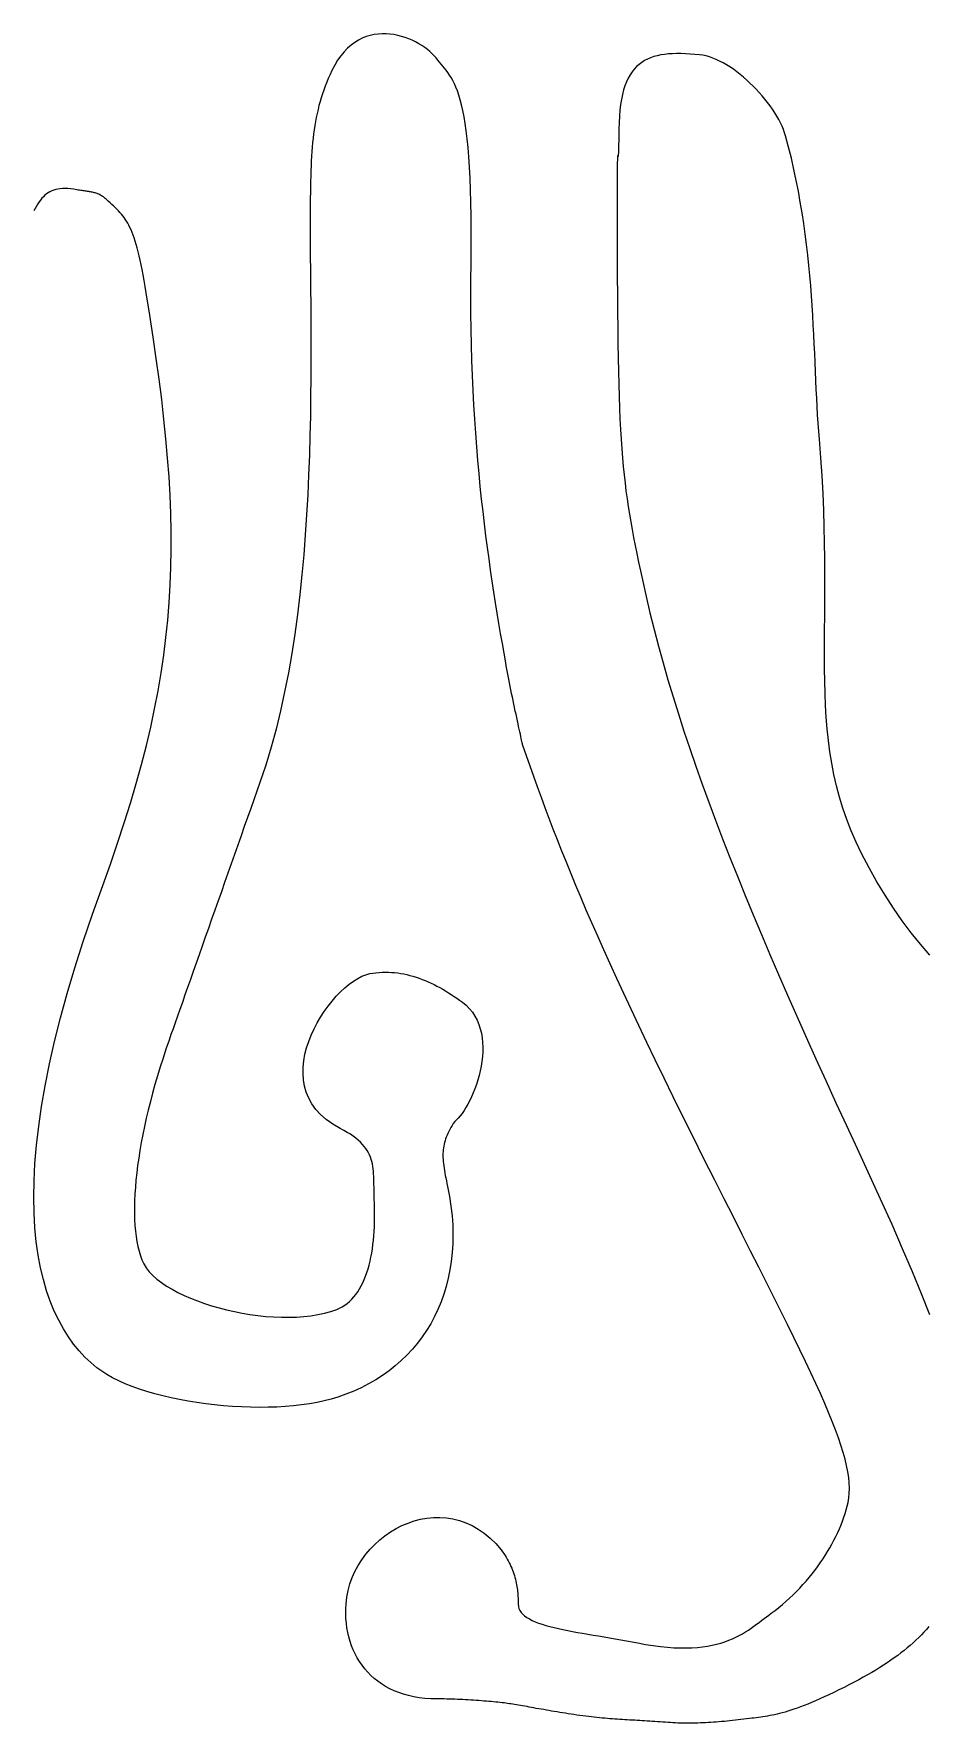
# Model space of a CAD drawing. Extents: x 3.9 to 78.6, y 0.5 to 97.3.
# Drawn here: x 30.12 to 48.64, y 0.47 to 35.46 of the extents above; entities that cross this region are included whole.
import ezdxf

# ---------------------------------------------------------------- set-up
doc = ezdxf.new("R2010")
doc.units = 0
doc.layers.add('LAYER_1', color=7, linetype='CONTINUOUS')

msp = doc.modelspace()

# ---------------------------------------------------------------- linework, layer by layer
at = {"layer": 'LAYER_1', "color": 7}
for p, q in [((36.932, 35.365), (36.852, 35.326)), ((37.012, 35.397), (36.932, 35.365)), ((37.094, 35.422), (37.012, 35.397)), ((37.176, 35.44), (37.094, 35.422)), ((37.258, 35.451), (37.176, 35.44)), ((37.341, 35.456), (37.258, 35.451)), ((37.423, 35.456), (37.341, 35.456)), ((37.505, 35.45), (37.423, 35.456)), ((37.586, 35.439), (37.505, 35.45)), ((37.666, 35.423), (37.586, 35.439)), ((37.744, 35.403), (37.666, 35.423)), ((37.821, 35.379), (37.744, 35.403)), ((37.895, 35.352), (37.821, 35.379)), ((37.968, 35.321), (37.895, 35.352)), ((36.486, 35.003), (36.421, 34.91)), ((36.554, 35.085), (36.486, 35.003)), ((36.625, 35.158), (36.554, 35.085)), ((36.699, 35.223), (36.625, 35.158)), ((36.775, 35.278), (36.699, 35.223)), ((36.852, 35.326), (36.775, 35.278)), ((38.037, 35.287), (37.968, 35.321)), ((38.104, 35.251), (38.037, 35.287)), ((38.167, 35.212), (38.104, 35.251)), ((38.226, 35.172), (38.167, 35.212)), ((38.282, 35.13), (38.226, 35.172)), ((38.333, 35.087), (38.282, 35.13)), ((38.38, 35.043), (38.333, 35.087)), ((38.422, 34.999), (38.38, 35.043)), ((38.459, 34.955), (38.422, 34.999)), ((43.045, 35.002), (42.975, 34.983)), ((43.12, 35.017), (43.045, 35.002)), ((43.197, 35.029), (43.12, 35.017)), ((43.277, 35.038), (43.197, 35.029)), ((43.36, 35.043), (43.277, 35.038)), ((43.446, 35.045), (43.36, 35.043)), ((43.536, 35.045), (43.446, 35.045)), ((43.628, 35.042), (43.536, 35.045)), ((43.723, 35.037), (43.628, 35.042)), ((43.821, 35.03), (43.723, 35.037)), ((43.922, 35.021), (43.821, 35.03)), ((43.988, 35.012), (43.922, 35.021)), ((44.056, 34.997), (43.988, 35.012)), ((44.125, 34.978), (44.056, 34.997)), ((36.301, 34.696), (36.263, 34.614)), ((36.359, 34.808), (36.301, 34.696)), ((36.421, 34.91), (36.359, 34.808)), ((38.494, 34.912), (38.459, 34.955)), ((38.529, 34.87), (38.494, 34.912)), ((38.564, 34.828), (38.529, 34.87)), ((38.599, 34.787), (38.564, 34.828)), ((38.634, 34.744), (38.599, 34.787)), ((38.669, 34.7), (38.634, 34.744)), ((38.704, 34.653), (38.669, 34.7)), ((38.739, 34.602), (38.704, 34.653)), ((42.522, 34.668), (42.48, 34.605)), ((42.567, 34.725), (42.522, 34.668)), ((42.616, 34.776), (42.567, 34.725)), ((42.667, 34.823), (42.616, 34.776)), ((42.722, 34.864), (42.667, 34.823)), ((42.781, 34.9), (42.722, 34.864)), ((42.842, 34.932), (42.781, 34.9)), ((42.907, 34.96), (42.842, 34.932)), ((42.975, 34.983), (42.907, 34.96)), ((44.195, 34.954), (44.125, 34.978)), ((44.265, 34.925), (44.195, 34.954)), ((44.336, 34.892), (44.265, 34.925)), ((44.407, 34.855), (44.336, 34.892)), ((44.479, 34.814), (44.407, 34.855)), ((44.55, 34.769), (44.479, 34.814)), ((44.621, 34.721), (44.55, 34.769)), ((44.692, 34.669), (44.621, 34.721)), ((44.762, 34.615), (44.692, 34.669)), ((36.133, 34.292), (36.106, 34.212)), ((36.162, 34.372), (36.133, 34.292)), ((36.194, 34.453), (36.162, 34.372)), ((36.227, 34.533), (36.194, 34.453)), ((36.263, 34.614), (36.227, 34.533)), ((38.773, 34.548), (38.739, 34.602)), ((38.806, 34.488), (38.773, 34.548)), ((38.839, 34.423), (38.806, 34.488)), ((38.871, 34.351), (38.839, 34.423)), ((38.902, 34.272), (38.871, 34.351)), ((42.347, 34.293), (42.322, 34.198)), ((42.375, 34.38), (42.347, 34.293)), ((42.407, 34.462), (42.375, 34.38)), ((42.442, 34.536), (42.407, 34.462)), ((42.48, 34.605), (42.442, 34.536)), ((44.831, 34.558), (44.762, 34.615)), ((44.899, 34.499), (44.831, 34.558)), ((44.966, 34.437), (44.899, 34.499)), ((45.031, 34.374), (44.966, 34.437)), ((45.095, 34.308), (45.031, 34.374)), ((45.157, 34.242), (45.095, 34.308)), ((36.034, 33.971), (36.014, 33.89)), ((36.056, 34.052), (36.034, 33.971)), ((36.08, 34.132), (36.056, 34.052)), ((36.106, 34.212), (36.08, 34.132)), ((38.932, 34.184), (38.902, 34.272)), ((38.961, 34.088), (38.932, 34.184)), ((38.989, 33.983), (38.961, 34.088)), ((39.016, 33.867), (38.989, 33.983)), ((42.283, 33.989), (42.269, 33.873)), ((42.301, 34.097), (42.283, 33.989)), ((42.322, 34.198), (42.301, 34.097)), ((45.217, 34.174), (45.157, 34.242)), ((45.274, 34.104), (45.217, 34.174)), ((45.33, 34.034), (45.274, 34.104)), ((45.382, 33.964), (45.33, 34.034)), ((45.432, 33.893), (45.382, 33.964)), ((35.962, 33.641), (35.947, 33.556)), ((35.978, 33.725), (35.962, 33.641)), ((35.995, 33.808), (35.978, 33.725)), ((36.014, 33.89), (35.995, 33.808)), ((39.041, 33.739), (39.016, 33.867)), ((39.064, 33.6), (39.041, 33.739)), ((39.086, 33.448), (39.064, 33.6)), ((42.252, 33.618), (42.248, 33.479)), ((42.259, 33.749), (42.252, 33.618)), ((42.269, 33.873), (42.259, 33.749)), ((45.478, 33.822), (45.432, 33.893)), ((45.522, 33.751), (45.478, 33.822)), ((45.562, 33.68), (45.522, 33.751)), ((45.598, 33.61), (45.562, 33.68)), ((45.631, 33.541), (45.598, 33.61)), ((35.912, 33.294), (35.902, 33.203)), ((35.922, 33.383), (35.912, 33.294)), ((35.934, 33.47), (35.922, 33.383)), ((35.947, 33.556), (35.934, 33.47)), ((39.106, 33.282), (39.086, 33.448)), ((39.125, 33.102), (39.106, 33.282)), ((42.245, 33.245), (42.243, 33.157)), ((42.247, 33.352), (42.245, 33.245)), ((42.248, 33.479), (42.247, 33.352)), ((45.66, 33.473), (45.631, 33.541)), ((45.684, 33.406), (45.66, 33.473)), ((45.704, 33.341), (45.684, 33.406)), ((45.766, 33.109), (45.704, 33.341)), ((35.88, 32.919), (35.875, 32.82)), ((35.887, 33.016), (35.88, 32.919)), ((35.894, 33.11), (35.887, 33.016)), ((35.902, 33.203), (35.894, 33.11)), ((39.141, 32.907), (39.125, 33.102)), ((39.155, 32.696), (39.141, 32.907)), ((42.22, 32.899), (42.218, 32.874)), ((42.221, 32.915), (42.22, 32.899)), ((42.222, 32.923), (42.221, 32.915)), ((42.224, 32.926), (42.222, 32.923)), ((42.225, 32.925), (42.224, 32.926)), ((42.227, 32.922), (42.225, 32.925)), ((42.228, 32.919), (42.227, 32.922)), ((42.23, 32.917), (42.228, 32.919)), ((42.232, 32.918), (42.23, 32.917)), ((42.233, 32.924), (42.232, 32.918)), ((42.235, 32.936), (42.233, 32.924)), ((42.237, 32.957), (42.235, 32.936)), ((42.238, 32.988), (42.237, 32.957)), ((42.24, 33.03), (42.238, 32.988)), ((42.242, 33.086), (42.24, 33.03)), ((42.243, 33.157), (42.242, 33.086)), ((45.823, 32.878), (45.766, 33.109)), ((35.866, 32.615), (35.862, 32.509)), ((35.87, 32.719), (35.866, 32.615)), ((35.875, 32.82), (35.87, 32.719)), ((39.167, 32.468), (39.155, 32.696)), ((42.214, 32.555), (42.213, 32.439)), ((42.215, 32.65), (42.214, 32.555)), ((42.216, 32.791), (42.215, 32.728)), ((42.215, 32.728), (42.215, 32.65)), ((42.217, 32.839), (42.216, 32.791)), ((42.218, 32.874), (42.217, 32.839)), ((45.875, 32.649), (45.823, 32.878)), ((45.924, 32.421), (45.875, 32.649)), ((30.496, 32.203), (30.457, 32.185)), ((30.536, 32.218), (30.496, 32.203)), ((30.578, 32.231), (30.536, 32.218)), ((30.623, 32.24), (30.578, 32.231)), ((30.67, 32.247), (30.623, 32.24)), ((30.72, 32.251), (30.67, 32.247)), ((30.773, 32.251), (30.72, 32.251)), ((30.829, 32.249), (30.773, 32.251)), ((30.888, 32.244), (30.829, 32.249)), ((30.951, 32.236), (30.888, 32.244)), ((31.017, 32.226), (30.951, 32.236)), ((31.045, 32.221), (31.017, 32.226)), ((31.072, 32.216), (31.045, 32.221)), ((31.099, 32.212), (31.072, 32.216)), ((31.124, 32.208), (31.099, 32.212)), ((31.149, 32.205), (31.124, 32.208)), ((31.172, 32.202), (31.149, 32.205)), ((31.195, 32.199), (31.172, 32.202)), ((31.218, 32.196), (31.195, 32.199)), ((31.239, 32.193), (31.218, 32.196)), ((31.261, 32.189), (31.239, 32.193)), ((31.281, 32.186), (31.261, 32.189)), ((35.857, 32.287), (35.855, 32.172)), ((35.859, 32.4), (35.857, 32.287)), ((35.862, 32.509), (35.859, 32.4)), ((39.176, 32.223), (39.167, 32.468)), ((39.184, 31.959), (39.176, 32.223)), ((42.213, 32.439), (42.213, 32.303)), ((42.213, 32.303), (42.213, 32.144)), ((45.968, 32.195), (45.924, 32.421)), ((46.009, 31.97), (45.968, 32.195)), ((30.15, 31.84), (30.123, 31.789)), ((30.177, 31.888), (30.15, 31.84)), ((30.205, 31.933), (30.177, 31.888)), ((30.233, 31.975), (30.205, 31.933)), ((30.262, 32.014), (30.233, 31.975)), ((30.291, 32.05), (30.262, 32.014)), ((30.322, 32.083), (30.291, 32.05)), ((30.354, 32.113), (30.322, 32.083)), ((30.387, 32.14), (30.354, 32.113)), ((30.421, 32.164), (30.387, 32.14)), ((30.457, 32.185), (30.421, 32.164)), ((31.301, 32.183), (31.281, 32.186)), ((31.321, 32.179), (31.301, 32.183)), ((31.34, 32.175), (31.321, 32.179)), ((31.36, 32.17), (31.34, 32.175)), ((31.378, 32.166), (31.36, 32.17)), ((31.397, 32.16), (31.378, 32.166)), ((31.415, 32.154), (31.397, 32.16)), ((31.434, 32.147), (31.415, 32.154)), ((31.452, 32.14), (31.434, 32.147)), ((31.471, 32.132), (31.452, 32.14)), ((31.489, 32.123), (31.471, 32.132)), ((31.508, 32.113), (31.489, 32.123)), ((31.526, 32.102), (31.508, 32.113)), ((31.545, 32.09), (31.526, 32.102)), ((31.565, 32.077), (31.545, 32.09)), ((31.584, 32.063), (31.565, 32.077)), ((31.604, 32.047), (31.584, 32.063)), ((31.625, 32.03), (31.604, 32.047)), ((31.646, 32.012), (31.625, 32.03)), ((31.667, 31.992), (31.646, 32.012)), ((31.706, 31.956), (31.667, 31.992)), ((31.743, 31.921), (31.706, 31.956)), ((31.779, 31.887), (31.743, 31.921)), ((31.814, 31.854), (31.779, 31.887)), ((31.847, 31.821), (31.814, 31.854)), ((35.853, 31.932), (35.852, 31.806)), ((35.854, 32.054), (35.853, 31.932)), ((35.855, 32.172), (35.854, 32.054)), ((39.188, 31.676), (39.184, 31.959)), ((42.213, 32.144), (42.213, 31.96)), ((42.213, 31.96), (42.213, 31.75)), ((46.046, 31.748), (46.009, 31.97)), ((31.878, 31.788), (31.847, 31.821)), ((31.909, 31.755), (31.878, 31.788)), ((31.938, 31.721), (31.909, 31.755)), ((31.966, 31.687), (31.938, 31.721)), ((31.994, 31.651), (31.966, 31.687)), ((32.02, 31.614), (31.994, 31.651)), ((32.045, 31.575), (32.02, 31.614)), ((32.07, 31.534), (32.045, 31.575)), ((32.094, 31.491), (32.07, 31.534)), ((32.117, 31.445), (32.094, 31.491)), ((35.852, 31.806), (35.852, 31.506)), ((35.852, 31.506), (35.852, 31.194)), ((39.19, 31.374), (39.188, 31.676)), ((42.213, 31.75), (42.213, 31.512)), ((42.213, 31.512), (42.213, 31.245)), ((46.08, 31.527), (46.046, 31.748)), ((46.111, 31.307), (46.08, 31.527)), ((32.14, 31.396), (32.117, 31.445)), ((32.162, 31.343), (32.14, 31.396)), ((32.183, 31.288), (32.162, 31.343)), ((32.205, 31.228), (32.183, 31.288)), ((32.225, 31.164), (32.205, 31.228)), ((32.246, 31.095), (32.225, 31.164)), ((35.852, 31.194), (35.854, 30.869)), ((39.189, 31.051), (39.19, 31.374)), ((42.213, 31.245), (42.214, 30.824)), ((46.138, 31.09), (46.111, 31.307)), ((32.266, 31.022), (32.246, 31.095)), ((32.287, 30.944), (32.266, 31.022)), ((32.307, 30.86), (32.287, 30.944)), ((32.327, 30.77), (32.307, 30.86)), ((35.854, 30.869), (35.856, 30.534)), ((39.186, 30.706), (39.189, 31.051)), ((42.214, 30.824), (42.216, 30.427)), ((46.163, 30.875), (46.138, 31.09)), ((46.186, 30.661), (46.163, 30.875)), ((32.348, 30.675), (32.327, 30.77)), ((32.368, 30.573), (32.348, 30.675)), ((32.389, 30.464), (32.368, 30.573)), ((32.41, 30.349), (32.389, 30.464)), ((35.856, 30.534), (35.859, 30.188)), ((39.182, 30.354), (39.186, 30.706)), ((46.206, 30.45), (46.186, 30.661)), ((46.224, 30.24), (46.206, 30.45)), ((32.431, 30.226), (32.41, 30.349)), ((32.453, 30.095), (32.431, 30.226)), ((32.528, 29.629), (32.453, 30.095)), ((35.859, 30.188), (35.862, 29.833)), ((39.181, 30.009), (39.182, 30.354)), ((42.216, 30.427), (42.218, 30.051)), ((46.24, 30.033), (46.224, 30.24)), ((35.862, 29.833), (35.864, 29.468)), ((39.183, 29.67), (39.181, 30.009)), ((42.218, 30.051), (42.221, 29.697)), ((46.254, 29.828), (46.24, 30.033)), ((46.267, 29.626), (46.254, 29.828)), ((32.597, 29.176), (32.528, 29.629)), ((35.864, 29.468), (35.865, 29.096)), ((39.187, 29.338), (39.183, 29.67)), ((42.221, 29.697), (42.224, 29.361)), ((46.278, 29.425), (46.267, 29.626)), ((46.289, 29.227), (46.278, 29.425)), ((32.662, 28.733), (32.597, 29.176)), ((35.865, 29.096), (35.865, 28.716)), ((39.194, 29.013), (39.187, 29.338)), ((42.224, 29.361), (42.228, 29.045)), ((42.228, 29.045), (42.233, 28.746)), ((46.298, 29.032), (46.289, 29.227)), ((32.721, 28.302), (32.662, 28.733)), ((35.865, 28.716), (35.864, 28.329)), ((39.203, 28.693), (39.194, 29.013)), ((39.215, 28.38), (39.203, 28.693)), ((42.233, 28.746), (42.239, 28.464)), ((46.307, 28.839), (46.298, 29.032)), ((46.316, 28.648), (46.307, 28.839)), ((39.229, 28.072), (39.215, 28.38)), ((42.239, 28.464), (42.246, 28.197)), ((46.324, 28.46), (46.316, 28.648)), ((46.332, 28.275), (46.324, 28.46)), ((32.774, 27.881), (32.721, 28.302)), ((35.864, 28.329), (35.86, 27.937)), ((39.245, 27.771), (39.229, 28.072)), ((42.246, 28.197), (42.254, 27.945)), ((46.34, 28.093), (46.332, 28.275)), ((46.349, 27.913), (46.34, 28.093)), ((32.821, 27.469), (32.774, 27.881)), ((35.86, 27.937), (35.855, 27.539)), ((39.262, 27.476), (39.245, 27.771)), ((42.254, 27.945), (42.262, 27.706)), ((42.262, 27.706), (42.272, 27.479)), ((46.358, 27.736), (46.349, 27.913)), ((46.368, 27.562), (46.358, 27.736)), ((32.863, 27.065), (32.821, 27.469)), ((35.855, 27.539), (35.846, 27.137)), ((39.282, 27.186), (39.262, 27.476)), ((42.272, 27.479), (42.283, 27.264)), ((46.379, 27.391), (46.368, 27.562)), ((46.392, 27.223), (46.379, 27.391)), ((32.898, 26.669), (32.863, 27.065)), ((35.846, 27.137), (35.835, 26.731)), ((39.303, 26.902), (39.282, 27.186)), ((42.283, 27.264), (42.295, 27.059)), ((42.295, 27.059), (42.309, 26.864)), ((46.405, 27.058), (46.392, 27.223)), ((46.436, 26.672), (46.405, 27.058)), ((32.926, 26.28), (32.898, 26.669)), ((35.835, 26.731), (35.82, 26.322)), ((39.327, 26.623), (39.303, 26.902)), ((39.351, 26.35), (39.327, 26.623)), ((42.309, 26.864), (42.323, 26.676)), ((42.323, 26.676), (42.339, 26.496)), ((46.461, 26.299), (46.436, 26.672)), ((32.948, 25.897), (32.926, 26.28)), ((35.82, 26.322), (35.801, 25.91)), ((39.377, 26.083), (39.351, 26.35)), ((42.339, 26.496), (42.357, 26.322)), ((42.357, 26.322), (42.376, 26.153)), ((46.481, 25.937), (46.461, 26.299)), ((32.963, 25.519), (32.948, 25.897)), ((35.801, 25.91), (35.778, 25.497)), ((39.405, 25.82), (39.377, 26.083)), ((42.376, 26.153), (42.396, 25.989)), ((42.396, 25.989), (42.418, 25.827)), ((46.496, 25.586), (46.481, 25.937)), ((39.433, 25.562), (39.405, 25.82)), ((39.463, 25.31), (39.433, 25.562)), ((42.418, 25.827), (42.442, 25.667)), ((42.442, 25.667), (42.467, 25.508)), ((46.506, 25.245), (46.496, 25.586)), ((32.971, 25.145), (32.963, 25.519)), ((35.778, 25.497), (35.751, 25.083)), ((39.494, 25.062), (39.463, 25.31)), ((42.467, 25.508), (42.494, 25.349)), ((42.494, 25.349), (42.523, 25.189)), ((46.513, 24.914), (46.506, 25.245)), ((32.972, 24.776), (32.971, 25.145)), ((35.751, 25.083), (35.718, 24.669)), ((39.525, 24.819), (39.494, 25.062)), ((42.523, 25.189), (42.553, 25.026)), ((42.553, 25.026), (42.586, 24.861)), ((42.586, 24.861), (42.62, 24.691)), ((46.517, 24.593), (46.513, 24.914)), ((32.966, 24.408), (32.972, 24.776)), ((35.718, 24.669), (35.681, 24.255)), ((39.558, 24.581), (39.525, 24.819)), ((39.591, 24.348), (39.558, 24.581)), ((42.62, 24.691), (42.657, 24.515)), ((42.657, 24.515), (42.695, 24.334)), ((46.518, 24.28), (46.517, 24.593)), ((32.952, 24.043), (32.966, 24.408)), ((35.681, 24.255), (35.637, 23.843)), ((39.625, 24.118), (39.591, 24.348)), ((42.695, 24.334), (42.736, 24.145)), ((42.736, 24.145), (42.812, 23.805)), ((46.518, 23.976), (46.518, 24.28)), ((32.93, 23.679), (32.952, 24.043)), ((35.637, 23.843), (35.588, 23.433)), ((39.659, 23.893), (39.625, 24.118)), ((39.694, 23.673), (39.659, 23.893)), ((42.812, 23.805), (42.892, 23.463)), ((46.516, 23.681), (46.518, 23.976)), ((32.901, 23.316), (32.93, 23.679)), ((39.729, 23.456), (39.694, 23.673)), ((39.764, 23.244), (39.729, 23.456)), ((42.892, 23.463), (42.978, 23.12)), ((46.514, 23.392), (46.516, 23.681)), ((32.863, 22.952), (32.901, 23.316)), ((35.588, 23.433), (35.532, 23.026)), ((39.799, 23.035), (39.764, 23.244)), ((42.978, 23.12), (43.069, 22.775)), ((46.51, 22.837), (46.512, 23.111)), ((46.512, 23.111), (46.514, 23.392)), ((32.817, 22.587), (32.863, 22.952)), ((35.532, 23.026), (35.47, 22.622)), ((39.834, 22.83), (39.799, 23.035)), ((39.869, 22.629), (39.834, 22.83)), ((43.069, 22.775), (43.165, 22.428)), ((46.51, 22.568), (46.51, 22.837)), ((32.763, 22.219), (32.817, 22.587)), ((35.47, 22.622), (35.4, 22.222)), ((39.904, 22.432), (39.869, 22.629)), ((39.915, 22.367), (39.904, 22.432)), ((43.165, 22.428), (43.266, 22.078)), ((46.511, 22.306), (46.51, 22.568)), ((32.7, 21.849), (32.763, 22.219)), ((35.4, 22.222), (35.322, 21.827)), ((39.928, 22.299), (39.915, 22.367)), ((39.941, 22.23), (39.928, 22.299)), ((39.954, 22.16), (39.941, 22.23)), ((39.968, 22.088), (39.954, 22.16)), ((39.982, 22.015), (39.968, 22.088)), ((43.266, 22.078), (43.372, 21.726)), ((46.515, 22.048), (46.511, 22.306)), ((46.522, 21.795), (46.515, 22.048)), ((32.628, 21.476), (32.7, 21.849)), ((35.322, 21.827), (35.237, 21.438)), ((39.997, 21.942), (39.982, 22.015)), ((40.012, 21.868), (39.997, 21.942)), ((40.027, 21.793), (40.012, 21.868)), ((40.042, 21.72), (40.027, 21.793)), ((40.058, 21.646), (40.042, 21.72)), ((43.372, 21.726), (43.483, 21.371)), ((46.533, 21.547), (46.522, 21.795)), ((32.547, 21.098), (32.628, 21.476)), ((35.237, 21.438), (35.144, 21.055)), ((40.073, 21.573), (40.058, 21.646)), ((40.088, 21.502), (40.073, 21.573)), ((40.103, 21.431), (40.088, 21.502)), ((40.117, 21.363), (40.103, 21.431)), ((40.132, 21.296), (40.117, 21.363)), ((43.483, 21.371), (43.598, 21.013)), ((46.548, 21.302), (46.533, 21.547)), ((32.457, 20.715), (32.547, 21.098)), ((35.144, 21.055), (35.042, 20.68)), ((40.146, 21.231), (40.132, 21.296)), ((40.159, 21.169), (40.146, 21.231)), ((40.172, 21.11), (40.159, 21.169)), ((40.184, 21.054), (40.172, 21.11)), ((40.196, 21.001), (40.184, 21.054)), ((40.207, 20.952), (40.196, 21.001)), ((43.598, 21.013), (43.719, 20.652)), ((46.567, 21.06), (46.548, 21.302)), ((46.593, 20.821), (46.567, 21.06)), ((32.357, 20.325), (32.457, 20.715)), ((35.042, 20.68), (34.93, 20.312)), ((40.217, 20.906), (40.207, 20.952)), ((40.226, 20.865), (40.217, 20.906)), ((40.234, 20.829), (40.226, 20.865)), ((40.241, 20.797), (40.234, 20.829)), ((40.247, 20.77), (40.241, 20.797)), ((40.252, 20.749), (40.247, 20.77)), ((40.255, 20.734), (40.252, 20.749)), ((40.257, 20.724), (40.255, 20.734)), ((40.258, 20.721), (40.257, 20.724)), ((40.334, 20.505), (40.258, 20.721)), ((43.719, 20.652), (43.845, 20.287)), ((46.624, 20.584), (46.593, 20.821)), ((32.248, 19.929), (32.357, 20.325)), ((34.93, 20.312), (34.81, 19.953)), ((40.41, 20.289), (40.334, 20.505)), ((46.662, 20.35), (46.624, 20.584)), ((46.707, 20.116), (46.662, 20.35)), ((34.81, 19.953), (34.747, 19.775)), ((40.486, 20.074), (40.41, 20.289)), ((40.564, 19.859), (40.486, 20.074)), ((43.845, 20.287), (43.976, 19.918)), ((46.761, 19.883), (46.707, 20.116)), ((32.129, 19.526), (32.248, 19.929)), ((34.683, 19.595), (34.619, 19.411)), ((34.747, 19.775), (34.683, 19.595)), ((40.642, 19.644), (40.564, 19.859)), ((40.723, 19.427), (40.642, 19.644)), ((43.976, 19.918), (44.112, 19.546)), ((46.822, 19.651), (46.761, 19.883)), ((46.893, 19.419), (46.822, 19.651)), ((32, 19.114), (32.129, 19.526)), ((34.619, 19.411), (34.553, 19.225)), ((40.805, 19.208), (40.723, 19.427)), ((44.112, 19.546), (44.253, 19.169)), ((46.974, 19.186), (46.893, 19.419)), ((31.861, 18.692), (32, 19.114)), ((34.486, 19.037), (34.419, 18.847)), ((34.553, 19.225), (34.486, 19.037)), ((40.89, 18.986), (40.805, 19.208)), ((40.977, 18.761), (40.89, 18.986)), ((44.253, 19.169), (44.399, 18.787)), ((47.065, 18.952), (46.974, 19.186)), ((47.166, 18.717), (47.065, 18.952)), ((31.712, 18.261), (31.861, 18.692)), ((34.352, 18.655), (34.284, 18.463)), ((34.419, 18.847), (34.352, 18.655)), ((41.067, 18.532), (40.977, 18.761)), ((44.399, 18.787), (44.55, 18.401)), ((47.28, 18.479), (47.166, 18.717)), ((31.552, 17.819), (31.712, 18.261)), ((34.215, 18.27), (34.147, 18.076)), ((34.284, 18.463), (34.215, 18.27)), ((41.161, 18.299), (41.067, 18.532)), ((41.258, 18.06), (41.161, 18.299)), ((44.55, 18.401), (44.705, 18.01)), ((47.434, 18.182), (47.28, 18.479)), ((34.079, 17.883), (34.011, 17.69)), ((34.147, 18.076), (34.079, 17.883)), ((41.359, 17.816), (41.258, 18.06)), ((44.705, 18.01), (44.866, 17.614)), ((47.596, 17.894), (47.434, 18.182)), ((47.764, 17.616), (47.596, 17.894)), ((31.34, 17.228), (31.552, 17.819)), ((33.943, 17.498), (33.876, 17.307)), ((34.011, 17.69), (33.943, 17.498)), ((41.464, 17.566), (41.359, 17.816)), ((41.574, 17.308), (41.464, 17.566)), ((44.866, 17.614), (45.032, 17.212)), ((47.939, 17.348), (47.764, 17.616)), ((31.147, 16.659), (31.34, 17.228)), ((33.876, 17.307), (33.809, 17.118)), ((41.689, 17.043), (41.574, 17.308)), ((45.032, 17.212), (45.203, 16.805)), ((48.119, 17.09), (47.939, 17.348)), ((33.743, 16.931), (33.678, 16.746)), ((33.809, 17.118), (33.743, 16.931)), ((41.81, 16.769), (41.689, 17.043)), ((45.203, 16.805), (45.379, 16.392)), ((48.306, 16.841), (48.119, 17.09)), ((48.499, 16.603), (48.306, 16.841)), ((30.972, 16.111), (31.147, 16.659)), ((33.614, 16.564), (33.551, 16.385)), ((33.678, 16.746), (33.614, 16.564)), ((41.935, 16.487), (41.81, 16.769)), ((42.067, 16.195), (41.935, 16.487)), ((48.696, 16.375), (48.499, 16.603)), ((30.816, 15.584), (30.972, 16.111)), ((33.489, 16.21), (33.428, 16.038)), ((33.551, 16.385), (33.489, 16.21)), ((42.205, 15.893), (42.067, 16.195)), ((45.379, 16.392), (45.559, 15.973)), ((33.369, 15.871), (33.312, 15.708)), ((33.428, 16.038), (33.369, 15.871)), ((36.571, 15.698), (36.661, 15.772)), ((36.661, 15.772), (36.75, 15.838)), ((36.75, 15.838), (36.838, 15.893)), ((36.838, 15.893), (36.924, 15.938)), ((36.924, 15.938), (37.007, 15.971)), ((37.007, 15.971), (37.087, 15.993)), ((37.087, 15.993), (37.151, 16.004)), ((37.151, 16.004), (37.215, 16.013)), ((37.215, 16.013), (37.279, 16.019)), ((37.279, 16.019), (37.344, 16.023)), ((37.344, 16.023), (37.408, 16.024)), ((37.408, 16.024), (37.472, 16.023)), ((37.472, 16.023), (37.536, 16.02)), ((37.536, 16.02), (37.6, 16.015)), ((37.6, 16.015), (37.665, 16.007)), ((37.665, 16.007), (37.728, 15.998)), ((37.728, 15.998), (37.792, 15.986)), ((37.792, 15.986), (37.856, 15.972)), ((37.856, 15.972), (37.919, 15.956)), ((37.919, 15.956), (37.982, 15.939)), ((37.982, 15.939), (38.046, 15.919)), ((38.046, 15.919), (38.108, 15.898)), ((38.108, 15.898), (38.171, 15.875)), ((38.171, 15.875), (38.233, 15.85)), ((38.233, 15.85), (38.295, 15.824)), ((38.295, 15.824), (38.356, 15.796)), ((38.356, 15.796), (38.418, 15.767)), ((38.418, 15.767), (38.479, 15.736)), ((42.35, 15.58), (42.205, 15.893)), ((45.559, 15.973), (45.745, 15.548)), ((30.677, 15.077), (30.816, 15.584)), ((33.203, 15.398), (33.151, 15.252)), ((33.256, 15.551), (33.203, 15.398)), ((33.312, 15.708), (33.256, 15.551)), ((36.223, 15.32), (36.307, 15.425)), ((36.307, 15.425), (36.393, 15.524)), ((36.393, 15.524), (36.482, 15.615)), ((36.482, 15.615), (36.571, 15.698)), ((38.479, 15.736), (38.539, 15.704)), ((38.539, 15.704), (38.599, 15.67)), ((38.599, 15.67), (38.659, 15.635)), ((38.659, 15.635), (38.718, 15.599)), ((38.718, 15.599), (38.776, 15.562)), ((38.776, 15.562), (38.834, 15.523)), ((38.834, 15.523), (38.892, 15.484)), ((38.892, 15.484), (38.949, 15.443)), ((38.949, 15.443), (39.005, 15.402)), ((39.005, 15.402), (39.084, 15.337)), ((42.502, 15.255), (42.35, 15.58)), ((45.745, 15.548), (45.936, 15.115)), ((30.555, 14.589), (30.677, 15.077)), ((33.101, 15.111), (33.054, 14.977)), ((33.151, 15.252), (33.101, 15.111)), ((35.996, 14.973), (36.067, 15.093)), ((36.067, 15.093), (36.143, 15.209)), ((36.143, 15.209), (36.223, 15.32)), ((39.084, 15.337), (39.153, 15.267)), ((39.153, 15.267), (39.213, 15.192)), ((39.213, 15.192), (39.266, 15.113)), ((39.266, 15.113), (39.31, 15.03)), ((42.661, 14.919), (42.502, 15.255)), ((45.936, 15.115), (46.131, 14.677)), ((32.967, 14.73), (32.928, 14.618)), ((33.009, 14.85), (32.967, 14.73)), ((33.054, 14.977), (33.009, 14.85)), ((35.821, 14.59), (35.872, 14.72)), ((35.872, 14.72), (35.931, 14.848)), ((35.931, 14.848), (35.996, 14.973)), ((39.31, 15.03), (39.347, 14.943)), ((39.347, 14.943), (39.376, 14.853)), ((39.376, 14.853), (39.399, 14.761)), ((39.399, 14.761), (39.415, 14.666)), ((42.827, 14.57), (42.661, 14.919)), ((30.449, 14.122), (30.555, 14.589)), ((32.863, 14.431), (32.802, 14.246)), ((32.928, 14.618), (32.863, 14.431)), ((35.744, 14.324), (35.778, 14.458)), ((35.778, 14.458), (35.821, 14.59)), ((39.415, 14.666), (39.425, 14.57)), ((39.428, 14.374), (39.422, 14.276)), ((39.425, 14.57), (39.43, 14.473)), ((39.43, 14.473), (39.428, 14.374)), ((43.002, 14.207), (42.827, 14.57)), ((46.131, 14.677), (46.332, 14.231)), ((30.359, 13.673), (30.449, 14.122)), ((32.743, 14.062), (32.688, 13.88)), ((32.802, 14.246), (32.743, 14.062)), ((35.703, 13.924), (35.705, 14.057)), ((35.705, 14.057), (35.719, 14.19)), ((35.719, 14.19), (35.744, 14.324)), ((39.396, 14.079), (39.376, 13.981)), ((39.411, 14.177), (39.396, 14.079)), ((39.422, 14.276), (39.411, 14.177)), ((43.185, 13.831), (43.002, 14.207)), ((46.332, 14.231), (46.537, 13.778)), ((30.285, 13.243), (30.359, 13.673)), ((32.635, 13.699), (32.585, 13.52)), ((32.688, 13.88), (32.635, 13.699)), ((35.712, 13.792), (35.703, 13.924)), ((35.735, 13.663), (35.712, 13.792)), ((35.771, 13.537), (35.735, 13.663)), ((39.298, 13.7), (39.266, 13.61)), ((39.327, 13.791), (39.298, 13.7)), ((39.353, 13.886), (39.327, 13.791)), ((39.376, 13.981), (39.353, 13.886)), ((43.376, 13.44), (43.185, 13.831)), ((46.537, 13.778), (46.748, 13.317)), ((32.539, 13.344), (32.495, 13.169)), ((32.585, 13.52), (32.539, 13.344)), ((35.821, 13.414), (35.771, 13.537)), ((35.887, 13.295), (35.821, 13.414)), ((35.969, 13.181), (35.887, 13.295)), ((39.158, 13.363), (39.119, 13.289)), ((39.195, 13.442), (39.158, 13.363)), ((39.231, 13.524), (39.195, 13.442)), ((39.266, 13.61), (39.231, 13.524)), ((43.577, 13.034), (43.376, 13.44)), ((46.748, 13.317), (46.963, 12.849)), ((30.225, 12.832), (30.285, 13.243)), ((32.455, 12.997), (32.417, 12.827)), ((32.495, 13.169), (32.455, 12.997)), ((36.067, 13.073), (35.969, 13.181)), ((36.183, 12.971), (36.067, 13.073)), ((36.318, 12.875), (36.183, 12.971)), ((38.883, 12.963), (38.846, 12.933)), ((38.921, 13.001), (38.883, 12.963)), ((38.96, 13.046), (38.921, 13.001)), ((39, 13.098), (38.96, 13.046)), ((39.04, 13.156), (39, 13.098)), ((39.08, 13.22), (39.04, 13.156)), ((39.119, 13.289), (39.08, 13.22)), ((43.787, 12.612), (43.577, 13.034)), ((30.18, 12.439), (30.225, 12.832)), ((32.383, 12.659), (32.351, 12.495)), ((32.417, 12.827), (32.383, 12.659)), ((36.471, 12.788), (36.318, 12.875)), ((36.548, 12.747), (36.471, 12.788)), ((36.619, 12.706), (36.548, 12.747)), ((36.684, 12.666), (36.619, 12.706)), ((36.744, 12.625), (36.684, 12.666)), ((36.798, 12.583), (36.744, 12.625)), ((38.671, 12.608), (38.658, 12.57)), ((38.687, 12.646), (38.671, 12.608)), ((38.704, 12.684), (38.687, 12.646)), ((38.723, 12.723), (38.704, 12.684)), ((38.744, 12.763), (38.723, 12.723)), ((38.766, 12.804), (38.744, 12.763)), ((38.791, 12.846), (38.766, 12.804)), ((38.818, 12.888), (38.791, 12.846)), ((38.846, 12.933), (38.818, 12.888)), ((44.006, 12.173), (43.787, 12.612)), ((46.963, 12.849), (47.184, 12.372)), ((30.148, 12.063), (30.18, 12.439)), ((32.323, 12.333), (32.298, 12.174)), ((32.351, 12.495), (32.323, 12.333)), ((36.848, 12.542), (36.798, 12.583)), ((36.893, 12.5), (36.848, 12.542)), ((36.934, 12.458), (36.893, 12.5)), ((36.971, 12.416), (36.934, 12.458)), ((37.003, 12.372), (36.971, 12.416)), ((37.032, 12.329), (37.003, 12.372)), ((37.058, 12.284), (37.032, 12.329)), ((37.08, 12.239), (37.058, 12.284)), ((38.606, 12.308), (38.604, 12.269)), ((38.604, 12.269), (38.604, 12.229)), ((38.609, 12.346), (38.606, 12.308)), ((38.613, 12.384), (38.609, 12.346)), ((38.619, 12.422), (38.613, 12.384)), ((38.626, 12.459), (38.619, 12.422)), ((38.635, 12.496), (38.626, 12.459)), ((38.646, 12.533), (38.635, 12.496)), ((38.658, 12.57), (38.646, 12.533)), ((47.184, 12.372), (47.409, 11.888)), ((30.129, 11.705), (30.148, 12.063)), ((32.276, 12.018), (32.257, 11.866)), ((32.298, 12.174), (32.276, 12.018)), ((37.099, 12.194), (37.08, 12.239)), ((37.115, 12.147), (37.099, 12.194)), ((37.129, 12.1), (37.115, 12.147)), ((37.14, 12.052), (37.129, 12.1)), ((37.15, 12.002), (37.14, 12.052)), ((37.157, 11.952), (37.15, 12.002)), ((37.163, 11.9), (37.157, 11.952)), ((37.167, 11.848), (37.163, 11.9)), ((38.604, 12.229), (38.604, 12.189)), ((38.604, 12.189), (38.607, 12.147)), ((38.607, 12.147), (38.61, 12.104)), ((38.61, 12.104), (38.614, 12.06)), ((38.614, 12.06), (38.62, 12.015)), ((38.62, 12.015), (38.627, 11.968)), ((38.627, 11.968), (38.634, 11.919)), ((38.634, 11.919), (38.643, 11.869)), ((44.235, 11.718), (44.006, 12.173)), ((30.124, 11.364), (30.129, 11.705)), ((32.228, 11.571), (32.219, 11.429)), ((32.241, 11.717), (32.228, 11.571)), ((32.257, 11.866), (32.241, 11.717)), ((37.17, 11.794), (37.167, 11.848)), ((37.172, 11.739), (37.17, 11.794)), ((37.173, 11.683), (37.172, 11.739)), ((37.174, 11.625), (37.173, 11.683)), ((37.175, 11.565), (37.174, 11.625)), ((37.175, 11.505), (37.175, 11.565)), ((38.643, 11.869), (38.652, 11.816)), ((38.652, 11.816), (38.663, 11.762)), ((38.663, 11.762), (38.674, 11.705)), ((38.674, 11.705), (38.686, 11.647)), ((38.686, 11.647), (38.699, 11.585)), ((38.699, 11.585), (38.738, 11.379)), ((44.432, 11.328), (44.235, 11.718)), ((47.409, 11.888), (47.665, 11.332)), ((30.13, 11.04), (30.124, 11.364)), ((32.213, 11.291), (32.21, 11.157)), ((32.219, 11.429), (32.213, 11.291)), ((37.176, 11.442), (37.175, 11.505)), ((37.177, 11.378), (37.176, 11.442)), ((37.178, 11.313), (37.177, 11.378)), ((37.181, 11.245), (37.178, 11.313)), ((37.184, 11.145), (37.181, 11.245)), ((38.738, 11.379), (38.769, 11.176)), ((44.622, 10.954), (44.432, 11.328)), ((47.665, 11.332), (47.903, 10.804)), ((30.147, 10.732), (30.13, 11.04)), ((32.21, 11.157), (32.211, 11.027)), ((32.211, 11.027), (32.214, 10.901)), ((32.214, 10.901), (32.221, 10.78)), ((37.182, 10.753), (37.186, 10.849)), ((37.187, 11.045), (37.184, 11.145)), ((37.186, 10.849), (37.187, 10.947)), ((37.187, 10.947), (37.187, 11.045)), ((38.769, 11.176), (38.791, 10.977)), ((38.791, 10.977), (38.805, 10.781)), ((44.804, 10.594), (44.622, 10.954)), ((30.176, 10.44), (30.147, 10.732)), ((32.221, 10.78), (32.231, 10.663)), ((32.231, 10.663), (32.245, 10.551)), ((32.245, 10.551), (32.262, 10.444)), ((37.163, 10.472), (37.171, 10.564)), ((37.171, 10.564), (37.178, 10.658)), ((37.178, 10.658), (37.182, 10.753)), ((38.805, 10.781), (38.81, 10.589)), ((38.81, 10.589), (38.807, 10.4)), ((44.979, 10.249), (44.804, 10.594)), ((47.903, 10.804), (48.123, 10.3)), ((30.215, 10.164), (30.176, 10.44)), ((30.264, 9.903), (30.215, 10.164)), ((32.262, 10.444), (32.282, 10.341)), ((32.282, 10.341), (32.306, 10.244)), ((32.306, 10.244), (32.333, 10.152)), ((32.333, 10.152), (32.364, 10.065)), ((37.11, 10.12), (37.126, 10.205)), ((37.126, 10.205), (37.14, 10.292)), ((37.14, 10.292), (37.152, 10.381)), ((37.152, 10.381), (37.163, 10.472)), ((38.795, 10.216), (38.776, 10.035)), ((38.807, 10.4), (38.795, 10.216)), ((45.147, 9.917), (44.979, 10.249)), ((48.123, 10.3), (48.326, 9.822)), ((30.323, 9.657), (30.264, 9.903)), ((32.364, 10.065), (32.402, 9.982)), ((32.402, 9.982), (32.454, 9.901)), ((32.454, 9.901), (32.517, 9.821)), ((32.517, 9.821), (32.591, 9.744)), ((37.001, 9.729), (37.027, 9.803)), ((37.027, 9.803), (37.051, 9.879)), ((37.051, 9.879), (37.073, 9.957)), ((37.073, 9.957), (37.092, 10.037)), ((37.092, 10.037), (37.11, 10.12)), ((38.749, 9.858), (38.714, 9.686)), ((38.776, 10.035), (38.749, 9.858)), ((45.307, 9.6), (45.147, 9.917)), ((48.326, 9.822), (48.513, 9.367)), ((30.39, 9.425), (30.323, 9.657)), ((32.591, 9.744), (32.677, 9.668)), ((32.677, 9.668), (32.772, 9.595)), ((32.772, 9.595), (32.876, 9.524)), ((32.876, 9.524), (32.989, 9.456)), ((32.989, 9.456), (33.11, 9.391)), ((36.838, 9.406), (36.875, 9.464)), ((36.875, 9.464), (36.91, 9.526)), ((36.91, 9.526), (36.942, 9.591)), ((36.942, 9.591), (36.973, 9.659)), ((36.973, 9.659), (37.001, 9.729)), ((38.672, 9.517), (38.622, 9.354)), ((38.714, 9.686), (38.672, 9.517)), ((45.46, 9.295), (45.307, 9.6)), ((30.466, 9.208), (30.39, 9.425)), ((30.549, 9.004), (30.466, 9.208)), ((33.11, 9.391), (33.238, 9.329)), ((33.238, 9.329), (33.372, 9.27)), ((33.372, 9.27), (33.513, 9.214)), ((33.513, 9.214), (33.659, 9.162)), ((33.659, 9.162), (33.809, 9.114)), ((33.809, 9.114), (33.963, 9.07)), ((36.516, 9.093), (36.569, 9.127)), ((36.569, 9.127), (36.62, 9.164)), ((36.62, 9.164), (36.668, 9.205)), ((36.668, 9.205), (36.714, 9.25)), ((36.714, 9.25), (36.758, 9.298)), ((36.758, 9.298), (36.799, 9.35)), ((36.799, 9.35), (36.838, 9.406)), ((38.565, 9.194), (38.5, 9.04)), ((38.622, 9.354), (38.565, 9.194)), ((45.606, 9.004), (45.46, 9.295)), ((48.513, 9.367), (48.683, 8.935)), ((30.64, 8.814), (30.549, 9.004)), ((30.737, 8.637), (30.64, 8.814)), ((33.963, 9.07), (34.12, 9.03)), ((34.12, 9.03), (34.28, 8.994)), ((34.28, 8.994), (34.442, 8.962)), ((34.442, 8.962), (34.604, 8.935)), ((34.604, 8.935), (34.768, 8.913)), ((34.768, 8.913), (34.931, 8.896)), ((34.931, 8.896), (35.093, 8.884)), ((35.093, 8.884), (35.254, 8.878)), ((35.254, 8.878), (35.412, 8.877)), ((35.412, 8.877), (35.568, 8.881)), ((35.568, 8.881), (35.719, 8.892)), ((35.719, 8.892), (35.867, 8.909)), ((35.867, 8.909), (36.01, 8.931)), ((36.01, 8.931), (36.147, 8.961)), ((36.147, 8.961), (36.278, 8.997)), ((36.278, 8.997), (36.402, 9.039)), ((36.402, 9.039), (36.46, 9.064)), ((36.46, 9.064), (36.516, 9.093)), ((38.429, 8.89), (38.35, 8.744)), ((38.5, 9.04), (38.429, 8.89)), ((45.745, 8.725), (45.606, 9.004)), ((30.841, 8.473), (30.737, 8.637)), ((30.95, 8.321), (30.841, 8.473)), ((38.173, 8.469), (38.074, 8.339)), ((38.265, 8.604), (38.173, 8.469)), ((38.35, 8.744), (38.265, 8.604)), ((45.876, 8.458), (45.745, 8.725)), ((46, 8.203), (45.876, 8.458)), ((31.064, 8.182), (30.95, 8.321)), ((31.183, 8.054), (31.064, 8.182)), ((31.306, 7.937), (31.183, 8.054)), ((37.857, 8.095), (37.74, 7.981)), ((37.969, 8.214), (37.857, 8.095)), ((38.074, 8.339), (37.969, 8.214)), ((46.117, 7.96), (46, 8.203)), ((31.432, 7.831), (31.306, 7.937)), ((31.531, 7.759), (31.432, 7.831)), ((31.64, 7.69), (31.531, 7.759)), ((37.486, 7.77), (37.351, 7.673)), ((37.616, 7.873), (37.486, 7.77)), ((37.74, 7.981), (37.616, 7.873)), ((46.227, 7.728), (46.117, 7.96)), ((46.33, 7.506), (46.227, 7.728)), ((31.758, 7.624), (31.64, 7.69)), ((31.885, 7.561), (31.758, 7.624)), ((32.02, 7.501), (31.885, 7.561)), ((32.163, 7.444), (32.02, 7.501)), ((32.312, 7.391), (32.163, 7.444)), ((32.468, 7.34), (32.312, 7.391)), ((36.91, 7.419), (36.753, 7.347)), ((37.063, 7.498), (36.91, 7.419)), ((37.21, 7.583), (37.063, 7.498)), ((37.351, 7.673), (37.21, 7.583)), ((46.426, 7.295), (46.33, 7.506)), ((32.63, 7.293), (32.468, 7.34)), ((32.797, 7.25), (32.63, 7.293)), ((32.968, 7.21), (32.797, 7.25)), ((33.143, 7.173), (32.968, 7.21)), ((33.322, 7.14), (33.143, 7.173)), ((33.504, 7.111), (33.322, 7.14)), ((33.687, 7.085), (33.504, 7.111)), ((33.872, 7.063), (33.687, 7.085)), ((34.058, 7.045), (33.872, 7.063)), ((34.244, 7.03), (34.058, 7.045)), ((34.43, 7.02), (34.244, 7.03)), ((34.616, 7.013), (34.43, 7.02)), ((34.799, 7.011), (34.616, 7.013)), ((34.981, 7.013), (34.799, 7.011)), ((35.16, 7.018), (34.981, 7.013)), ((35.335, 7.028), (35.16, 7.018)), ((35.507, 7.043), (35.335, 7.028)), ((35.674, 7.061), (35.507, 7.043)), ((35.837, 7.084), (35.674, 7.061)), ((35.993, 7.112), (35.837, 7.084)), ((36.143, 7.144), (35.993, 7.112)), ((36.287, 7.18), (36.143, 7.144)), ((36.422, 7.222), (36.287, 7.18)), ((36.59, 7.281), (36.422, 7.222)), ((36.753, 7.347), (36.59, 7.281)), ((46.514, 7.094), (46.426, 7.295)), ((46.596, 6.903), (46.514, 7.094)), ((46.67, 6.721), (46.596, 6.903)), ((46.737, 6.548), (46.67, 6.721)), ((46.798, 6.383), (46.737, 6.548)), ((46.851, 6.227), (46.798, 6.383)), ((46.897, 6.079), (46.851, 6.227)), ((46.936, 5.939), (46.897, 6.079)), ((46.968, 5.805), (46.936, 5.939)), ((46.993, 5.679), (46.968, 5.805)), ((47.012, 5.559), (46.993, 5.679)), ((47.023, 5.445), (47.012, 5.559)), ((47.027, 5.337), (47.023, 5.445)), ((47.024, 5.234), (47.027, 5.337)), ((46.96, 4.89), (46.98, 4.967)), ((46.98, 4.967), (46.998, 5.044)), ((46.998, 5.044), (47.015, 5.137)), ((47.015, 5.137), (47.024, 5.234)), ((37.632, 4.502), (37.754, 4.563)), ((37.754, 4.563), (37.88, 4.616)), ((37.88, 4.616), (38.008, 4.66)), ((38.008, 4.66), (38.139, 4.694)), ((38.139, 4.694), (38.272, 4.717)), ((38.272, 4.717), (38.406, 4.73)), ((38.406, 4.73), (38.541, 4.733)), ((38.541, 4.733), (38.676, 4.723)), ((38.676, 4.723), (38.81, 4.702)), ((38.81, 4.702), (38.944, 4.669)), ((38.944, 4.669), (39.076, 4.623)), ((39.076, 4.623), (39.206, 4.564)), ((39.206, 4.564), (39.334, 4.492)), ((46.82, 4.498), (46.853, 4.577)), ((46.853, 4.577), (46.883, 4.656)), ((46.883, 4.656), (46.911, 4.734)), ((46.911, 4.734), (46.937, 4.812)), ((46.937, 4.812), (46.96, 4.89)), ((37.19, 4.174), (37.292, 4.267)), ((37.292, 4.267), (37.401, 4.353)), ((37.401, 4.353), (37.514, 4.431)), ((37.514, 4.431), (37.632, 4.502)), ((39.334, 4.492), (39.458, 4.406)), ((39.458, 4.406), (39.579, 4.305)), ((39.579, 4.305), (39.696, 4.189)), ((46.665, 4.18), (46.707, 4.26)), ((46.707, 4.26), (46.747, 4.339)), ((46.747, 4.339), (46.784, 4.418)), ((46.784, 4.418), (46.82, 4.498)), ((36.846, 3.738), (36.921, 3.856)), ((36.921, 3.856), (37.003, 3.968)), ((37.003, 3.968), (37.093, 4.074)), ((37.093, 4.074), (37.19, 4.174)), ((39.696, 4.189), (39.808, 4.059)), ((39.808, 4.059), (39.837, 4.022)), ((39.837, 4.022), (39.864, 3.984)), ((39.864, 3.984), (39.889, 3.946)), ((39.889, 3.946), (39.913, 3.909)), ((39.913, 3.909), (39.936, 3.87)), ((39.936, 3.87), (39.957, 3.832)), ((46.422, 3.789), (46.475, 3.866)), ((46.475, 3.866), (46.526, 3.944)), ((46.526, 3.944), (46.574, 4.023)), ((46.574, 4.023), (46.621, 4.101)), ((46.621, 4.101), (46.665, 4.18)), ((36.723, 3.488), (36.78, 3.615)), ((36.78, 3.615), (36.846, 3.738)), ((39.957, 3.832), (39.977, 3.794)), ((39.977, 3.794), (39.996, 3.755)), ((39.996, 3.755), (40.013, 3.717)), ((40.013, 3.717), (40.03, 3.679)), ((40.03, 3.679), (40.045, 3.64)), ((40.045, 3.64), (40.059, 3.602)), ((40.059, 3.602), (40.072, 3.564)), ((40.072, 3.564), (40.083, 3.526)), ((40.083, 3.526), (40.094, 3.488)), ((46.191, 3.486), (46.252, 3.561)), ((46.252, 3.561), (46.31, 3.636)), ((46.31, 3.636), (46.367, 3.712)), ((46.367, 3.712), (46.422, 3.789)), ((36.61, 3.081), (36.637, 3.22)), ((36.637, 3.22), (36.675, 3.356)), ((36.675, 3.356), (36.723, 3.488)), ((40.094, 3.488), (40.104, 3.45)), ((40.104, 3.45), (40.113, 3.413)), ((40.113, 3.413), (40.121, 3.376)), ((40.121, 3.376), (40.128, 3.339)), ((40.128, 3.339), (40.134, 3.302)), ((40.134, 3.302), (40.14, 3.266)), ((40.14, 3.266), (40.145, 3.231)), ((40.145, 3.231), (40.149, 3.195)), ((40.149, 3.195), (40.153, 3.161)), ((40.153, 3.161), (40.156, 3.126)), ((45.859, 3.13), (45.929, 3.199)), ((45.929, 3.199), (45.997, 3.269)), ((45.997, 3.269), (46.064, 3.34)), ((46.064, 3.34), (46.128, 3.413)), ((46.128, 3.413), (46.191, 3.486)), ((36.589, 2.838), (36.594, 2.939)), ((36.589, 2.737), (36.589, 2.838)), ((36.594, 2.939), (36.61, 3.081)), ((40.156, 3.126), (40.158, 3.093)), ((40.158, 3.093), (40.16, 3.06)), ((40.16, 3.06), (40.161, 3.027)), ((40.161, 3.027), (40.162, 2.995)), ((40.162, 2.995), (40.163, 2.964)), ((40.163, 2.964), (40.163, 2.934)), ((40.163, 2.934), (40.167, 2.888)), ((40.167, 2.888), (40.178, 2.844)), ((40.178, 2.844), (40.197, 2.803)), ((40.197, 2.803), (40.224, 2.764)), ((45.405, 2.747), (45.485, 2.807)), ((45.485, 2.807), (45.563, 2.868)), ((45.563, 2.868), (45.64, 2.931)), ((45.64, 2.931), (45.715, 2.996)), ((45.715, 2.996), (45.788, 3.062)), ((45.788, 3.062), (45.859, 3.13)), ((36.593, 2.638), (36.589, 2.737)), ((36.601, 2.54), (36.593, 2.638)), ((36.614, 2.444), (36.601, 2.54)), ((40.224, 2.764), (40.257, 2.727)), ((40.257, 2.727), (40.296, 2.693)), ((40.296, 2.693), (40.342, 2.66)), ((40.342, 2.66), (40.394, 2.629)), ((40.394, 2.629), (40.452, 2.599)), ((40.452, 2.599), (40.515, 2.571)), ((40.515, 2.571), (40.584, 2.545)), ((40.584, 2.545), (40.657, 2.52)), ((40.657, 2.52), (40.736, 2.496)), ((40.736, 2.496), (40.818, 2.473)), ((40.818, 2.473), (40.905, 2.451)), ((40.905, 2.451), (40.996, 2.43)), ((44.993, 2.439), (45.049, 2.478)), ((45.049, 2.478), (45.103, 2.518)), ((45.103, 2.518), (45.156, 2.558)), ((45.156, 2.558), (45.208, 2.597)), ((45.208, 2.597), (45.258, 2.636)), ((45.258, 2.636), (45.308, 2.674)), ((45.308, 2.674), (45.357, 2.711)), ((45.357, 2.711), (45.405, 2.747)), ((48.671, 2.472), (48.621, 2.414)), ((36.631, 2.349), (36.614, 2.444)), ((36.653, 2.256), (36.631, 2.349)), ((36.679, 2.165), (36.653, 2.256)), ((36.709, 2.076), (36.679, 2.165)), ((40.996, 2.43), (41.09, 2.41)), ((41.09, 2.41), (41.188, 2.39)), ((41.188, 2.39), (41.288, 2.371)), ((41.288, 2.371), (41.392, 2.352)), ((41.392, 2.352), (41.498, 2.333)), ((41.498, 2.333), (41.606, 2.314)), ((41.606, 2.314), (41.717, 2.296)), ((41.717, 2.296), (41.829, 2.277)), ((41.829, 2.277), (41.942, 2.258)), ((41.942, 2.258), (42.057, 2.239)), ((42.057, 2.239), (42.173, 2.219)), ((42.173, 2.219), (42.289, 2.199)), ((42.289, 2.199), (42.406, 2.178)), ((42.406, 2.178), (42.522, 2.156)), ((42.522, 2.156), (42.639, 2.133)), ((42.639, 2.133), (42.804, 2.102)), ((42.804, 2.102), (42.961, 2.077)), ((44.183, 2.085), (44.275, 2.107)), ((44.275, 2.107), (44.363, 2.131)), ((44.363, 2.131), (44.447, 2.158)), ((44.447, 2.158), (44.526, 2.187)), ((44.526, 2.187), (44.602, 2.219)), ((44.602, 2.219), (44.675, 2.252)), ((44.675, 2.252), (44.744, 2.287)), ((44.744, 2.287), (44.81, 2.324)), ((44.81, 2.324), (44.873, 2.361)), ((44.873, 2.361), (44.934, 2.4)), ((44.934, 2.4), (44.993, 2.439)), ((48.347, 2.137), (48.287, 2.083)), ((48.405, 2.191), (48.347, 2.137)), ((48.462, 2.246), (48.405, 2.191)), ((48.517, 2.301), (48.462, 2.246)), ((48.57, 2.357), (48.517, 2.301)), ((48.621, 2.414), (48.57, 2.357)), ((36.744, 1.99), (36.709, 2.076)), ((36.783, 1.906), (36.744, 1.99)), ((36.827, 1.824), (36.783, 1.906)), ((36.875, 1.745), (36.827, 1.824)), ((42.961, 2.077), (43.111, 2.057)), ((43.111, 2.057), (43.254, 2.043)), ((43.254, 2.043), (43.391, 2.033)), ((43.391, 2.033), (43.521, 2.028)), ((43.521, 2.028), (43.646, 2.028)), ((43.646, 2.028), (43.764, 2.032)), ((43.764, 2.032), (43.877, 2.04)), ((43.877, 2.04), (43.984, 2.051)), ((43.984, 2.051), (44.086, 2.067)), ((44.086, 2.067), (44.183, 2.085)), ((47.885, 1.773), (47.811, 1.722)), ((47.957, 1.823), (47.885, 1.773)), ((48.028, 1.875), (47.957, 1.823)), ((48.095, 1.926), (48.028, 1.875)), ((48.161, 1.978), (48.095, 1.926)), ((48.225, 2.03), (48.161, 1.978)), ((48.287, 2.083), (48.225, 2.03)), ((36.927, 1.67), (36.875, 1.745)), ((36.984, 1.597), (36.927, 1.67)), ((37.045, 1.527), (36.984, 1.597)), ((37.11, 1.461), (37.045, 1.527)), ((37.18, 1.398), (37.11, 1.461)), ((47.314, 1.422), (47.222, 1.372)), ((47.403, 1.472), (47.314, 1.422)), ((47.49, 1.522), (47.403, 1.472)), ((47.574, 1.572), (47.49, 1.522)), ((47.655, 1.622), (47.574, 1.572)), ((47.734, 1.672), (47.655, 1.622)), ((47.811, 1.722), (47.734, 1.672)), ((37.254, 1.339), (37.18, 1.398)), ((37.332, 1.284), (37.254, 1.339)), ((37.415, 1.232), (37.332, 1.284)), ((37.502, 1.185), (37.415, 1.232)), ((37.593, 1.142), (37.502, 1.185)), ((37.688, 1.104), (37.593, 1.142)), ((37.788, 1.07), (37.688, 1.104)), ((37.891, 1.041), (37.788, 1.07)), ((46.6, 1.059), (46.505, 1.015)), ((46.701, 1.107), (46.6, 1.059)), ((46.806, 1.159), (46.701, 1.107)), ((46.916, 1.213), (46.806, 1.159)), ((47.031, 1.272), (46.916, 1.213)), ((47.128, 1.322), (47.031, 1.272)), ((47.222, 1.372), (47.128, 1.322)), ((38, 1.017), (37.891, 1.041)), ((38.112, 0.998), (38, 1.017)), ((38.228, 0.984), (38.112, 0.998)), ((38.349, 0.976), (38.228, 0.984)), ((38.474, 0.973), (38.349, 0.976)), ((38.525, 0.973), (38.474, 0.973)), ((38.578, 0.973), (38.525, 0.973)), ((38.631, 0.972), (38.578, 0.973)), ((38.685, 0.971), (38.631, 0.972)), ((38.74, 0.969), (38.685, 0.971)), ((38.795, 0.968), (38.74, 0.969)), ((38.85, 0.966), (38.795, 0.968)), ((38.905, 0.963), (38.85, 0.966)), ((38.961, 0.961), (38.905, 0.963)), ((39.017, 0.958), (38.961, 0.961)), ((39.072, 0.956), (39.017, 0.958)), ((39.128, 0.952), (39.072, 0.956)), ((39.183, 0.949), (39.128, 0.952)), ((39.238, 0.946), (39.183, 0.949)), ((39.292, 0.942), (39.238, 0.946)), ((39.346, 0.938), (39.292, 0.942)), ((39.399, 0.934), (39.346, 0.938)), ((39.452, 0.93), (39.399, 0.934)), ((39.503, 0.926), (39.452, 0.93)), ((39.553, 0.922), (39.503, 0.926)), ((39.603, 0.917), (39.553, 0.922)), ((39.651, 0.913), (39.603, 0.917)), ((39.697, 0.908), (39.651, 0.913)), ((39.743, 0.903), (39.697, 0.908)), ((39.787, 0.899), (39.743, 0.903)), ((39.829, 0.894), (39.787, 0.899)), ((39.869, 0.889), (39.829, 0.894)), ((39.908, 0.884), (39.869, 0.889)), ((39.944, 0.88), (39.908, 0.884)), ((39.979, 0.875), (39.944, 0.88)), ((40.012, 0.87), (39.979, 0.875)), ((40.049, 0.864), (40.012, 0.87)), ((40.088, 0.858), (40.049, 0.864)), ((40.127, 0.851), (40.088, 0.858)), ((40.169, 0.844), (40.127, 0.851)), ((40.211, 0.837), (40.169, 0.844)), ((40.254, 0.829), (40.211, 0.837)), ((40.299, 0.821), (40.254, 0.829)), ((40.345, 0.813), (40.299, 0.821)), ((40.392, 0.805), (40.345, 0.813)), ((40.439, 0.796), (40.392, 0.805)), ((40.488, 0.787), (40.439, 0.796)), ((40.538, 0.778), (40.488, 0.787)), ((40.589, 0.769), (40.538, 0.778)), ((40.64, 0.76), (40.589, 0.769)), ((40.693, 0.751), (40.64, 0.76)), ((40.746, 0.741), (40.693, 0.751)), ((40.8, 0.732), (40.746, 0.741)), ((40.855, 0.722), (40.8, 0.732)), ((40.911, 0.713), (40.855, 0.722)), ((40.967, 0.703), (40.911, 0.713)), ((41.024, 0.694), (40.967, 0.703)), ((45.693, 0.701), (45.636, 0.685)), ((45.752, 0.719), (45.693, 0.701)), ((45.814, 0.738), (45.752, 0.719)), ((45.878, 0.759), (45.814, 0.738)), ((45.944, 0.782), (45.878, 0.759)), ((46.014, 0.808), (45.944, 0.782)), ((46.087, 0.836), (46.014, 0.808)), ((46.163, 0.866), (46.087, 0.836)), ((46.242, 0.899), (46.163, 0.866)), ((46.326, 0.935), (46.242, 0.899)), ((46.413, 0.973), (46.326, 0.935)), ((46.505, 1.015), (46.413, 0.973)), ((41.082, 0.685), (41.024, 0.694)), ((41.14, 0.675), (41.082, 0.685)), ((41.199, 0.666), (41.14, 0.675)), ((41.258, 0.657), (41.199, 0.666)), ((41.318, 0.648), (41.258, 0.657)), ((41.379, 0.64), (41.318, 0.648)), ((41.44, 0.631), (41.379, 0.64)), ((41.501, 0.623), (41.44, 0.631)), ((41.563, 0.615), (41.501, 0.623)), ((41.625, 0.607), (41.563, 0.615)), ((41.625, 0.607), (41.625, 0.607)), ((41.682, 0.6), (41.625, 0.607)), ((41.738, 0.594), (41.682, 0.6)), ((41.794, 0.588), (41.738, 0.594)), ((41.849, 0.582), (41.794, 0.588)), ((41.904, 0.577), (41.849, 0.582)), ((41.957, 0.572), (41.904, 0.577)), ((42.011, 0.568), (41.957, 0.572)), ((42.064, 0.563), (42.011, 0.568)), ((42.116, 0.559), (42.064, 0.563)), ((42.168, 0.555), (42.116, 0.559)), ((42.22, 0.552), (42.168, 0.555)), ((42.271, 0.548), (42.22, 0.552)), ((42.322, 0.545), (42.271, 0.548)), ((42.373, 0.542), (42.322, 0.545)), ((42.424, 0.538), (42.373, 0.542)), ((42.475, 0.535), (42.424, 0.538)), ((42.526, 0.533), (42.475, 0.535)), ((42.577, 0.53), (42.526, 0.533)), ((42.628, 0.527), (42.577, 0.53)), ((42.68, 0.524), (42.628, 0.527)), ((42.731, 0.521), (42.68, 0.524)), ((42.783, 0.518), (42.731, 0.521)), ((42.835, 0.515), (42.783, 0.518)), ((42.887, 0.512), (42.835, 0.515)), ((42.94, 0.509), (42.887, 0.512)), ((42.994, 0.506), (42.94, 0.509)), ((43.048, 0.502), (42.994, 0.506)), ((43.102, 0.498), (43.048, 0.502)), ((43.157, 0.494), (43.102, 0.498)), ((43.213, 0.49), (43.157, 0.494)), ((43.27, 0.486), (43.213, 0.49)), ((43.319, 0.482), (43.27, 0.486)), ((43.368, 0.479), (43.319, 0.482)), ((43.419, 0.476), (43.368, 0.479)), ((43.469, 0.474), (43.419, 0.476)), ((43.52, 0.472), (43.469, 0.474)), ((43.571, 0.471), (43.52, 0.472)), ((43.622, 0.471), (43.571, 0.471)), ((43.674, 0.47), (43.622, 0.471)), ((43.727, 0.47), (43.674, 0.47)), ((43.779, 0.471), (43.727, 0.47)), ((43.832, 0.472), (43.779, 0.471)), ((43.885, 0.474), (43.832, 0.472)), ((43.939, 0.475), (43.885, 0.474)), ((43.993, 0.478), (43.939, 0.475)), ((44.047, 0.48), (43.993, 0.478)), ((44.102, 0.483), (44.047, 0.48)), ((44.157, 0.487), (44.102, 0.483)), ((44.212, 0.49), (44.157, 0.487)), ((44.267, 0.494), (44.212, 0.49)), ((44.323, 0.499), (44.267, 0.494)), ((44.379, 0.504), (44.323, 0.499)), ((44.436, 0.509), (44.379, 0.504)), ((44.492, 0.514), (44.436, 0.509)), ((44.549, 0.52), (44.492, 0.514)), ((44.606, 0.526), (44.549, 0.52)), ((44.663, 0.532), (44.606, 0.526)), ((44.721, 0.538), (44.663, 0.532)), ((44.779, 0.545), (44.721, 0.538)), ((44.837, 0.552), (44.779, 0.545)), ((44.895, 0.559), (44.837, 0.552)), ((44.954, 0.567), (44.895, 0.559)), ((45.001, 0.573), (44.954, 0.567)), ((45.049, 0.578), (45.001, 0.573)), ((45.095, 0.584), (45.049, 0.578)), ((45.142, 0.59), (45.095, 0.584)), ((45.188, 0.597), (45.142, 0.59)), ((45.235, 0.603), (45.188, 0.597)), ((45.282, 0.61), (45.235, 0.603)), ((45.329, 0.618), (45.282, 0.61)), ((45.377, 0.627), (45.329, 0.618)), ((45.426, 0.636), (45.377, 0.627)), ((45.477, 0.646), (45.426, 0.636)), ((45.528, 0.658), (45.477, 0.646)), ((45.581, 0.671), (45.528, 0.658)), ((45.636, 0.685), (45.581, 0.671))]:
    msp.add_line(p, q, dxfattribs=at)

doc.saveas('drawing.dxf')
